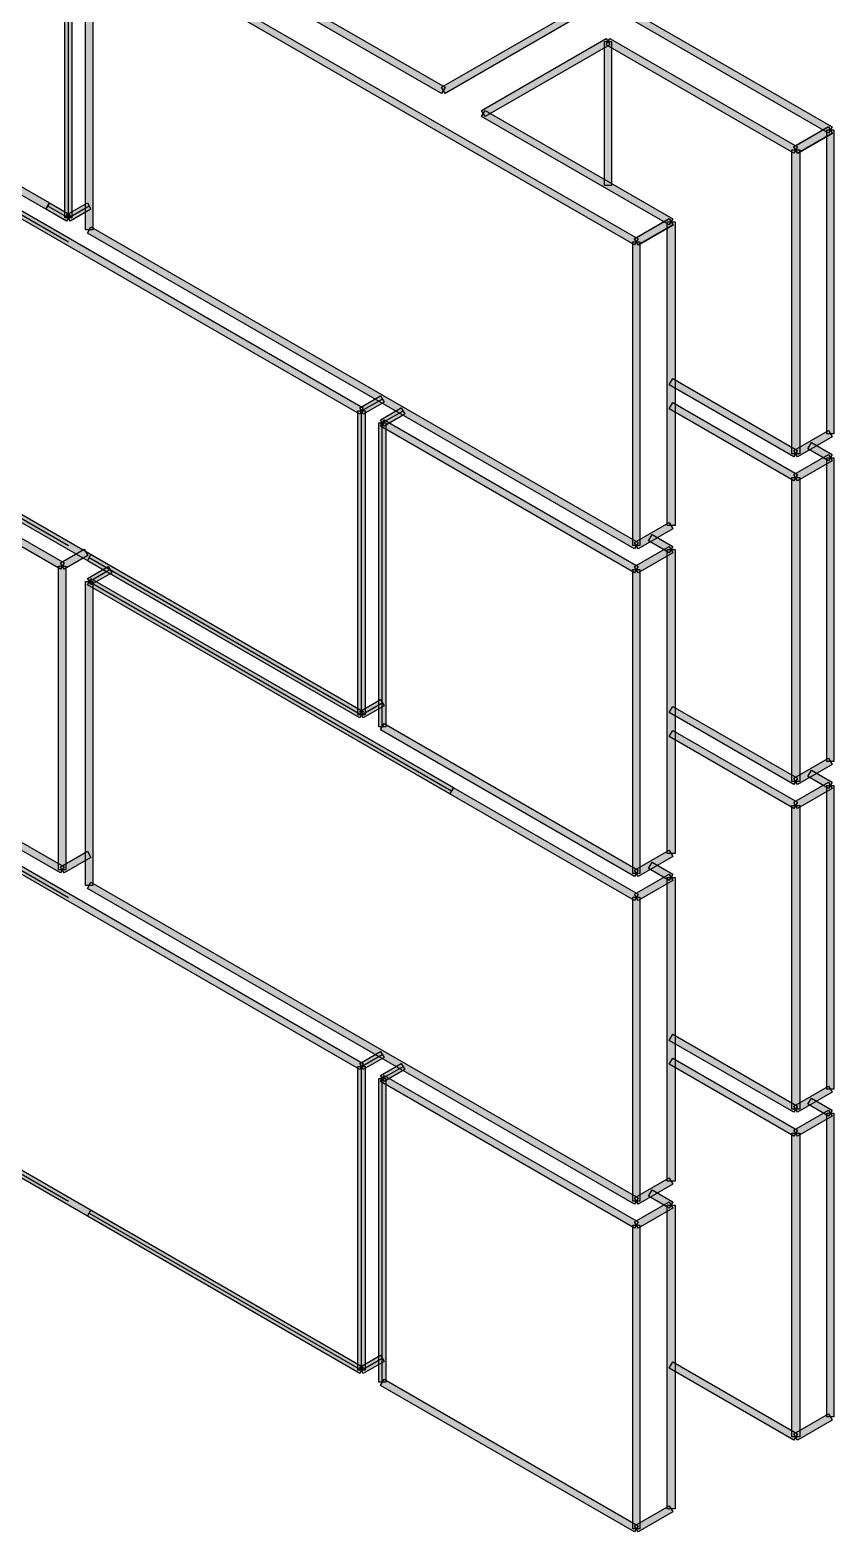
# Model space of a CAD drawing. Extents: x 0 to 119, y 0 to 84.
# Drawn here: x 49.458 to 51.468, y 39.318 to 43.075 of the extents above; entities that cross this region are included whole.
import ezdxf

# ---------------------------------------------------------------- set-up
doc = ezdxf.new("R2010")
doc.units = 0
doc.header["$MEASUREMENT"] = 0
doc.layers.add('10', color=252, linetype='CONTINUOUS')

msp = doc.modelspace()

# ---------------------------------------------------------------- linework, layer by layer
at = {"layer": '10', "color": 252, "linetype": 'Continuous'}
for p, q in [((49.554101, 42.605264), (49.554101, 43.365264)), ((48.91883, 42.912038), (49.554101, 42.545264)), ((49.50214, 42.635264), (49.554101, 42.605264)), ((49.554101, 42.605264), (49.606063, 42.635264)), ((48.91883, 42.152039), (49.554101, 41.785264)), ((50.286983, 42.122134), (50.338944, 42.152134)), ((50.286983, 41.362134), (50.286983, 42.122134)), ((50.338944, 42.092134), (50.390906, 42.122134)), ((50.338944, 41.332134), (50.338944, 42.092134)), ((49.606063, 41.755264), (50.286983, 41.362134)), ((49.606063, 41.695264), (49.658025, 41.725264)), ((49.606063, 41.695264), (50.512149, 41.172134)), ((50.286983, 41.362134), (50.338944, 41.392134)), ((48.91883, 41.272038), (49.554101, 40.905264)), ((48.91883, 40.512039), (49.554101, 40.145264)), ((50.286983, 40.482134), (50.338944, 40.512134)), ((50.286983, 39.722134), (50.286983, 40.482134)), ((50.338944, 40.452134), (50.390906, 40.482134)), ((50.338944, 39.692134), (50.338944, 40.452134)), ((49.606063, 40.115264), (50.286983, 39.722134)), ((50.286983, 39.722134), (50.338944, 39.752134))]:
    msp.add_line(p, q, dxfattribs=at)
for points in [[(50.086537, 43.607469), (50.095537, 43.623058), (51.463691, 42.833154), (51.454691, 42.817565), (50.086537, 43.607469)], [(48.198602, 43.377469), (48.207602, 43.393058), (49.50664, 42.643058), (49.49764, 42.627469), (48.198602, 43.377469)], [(49.563101, 42.605264), (49.545101, 42.605264), (49.545101, 43.365264), (49.563101, 43.365264), (49.563101, 42.605264)], [(49.597063, 43.335264), (49.615063, 43.335264), (49.615063, 42.575264), (49.597063, 42.575264), (49.597063, 43.335264)], [(50.978716, 42.553154), (50.969716, 42.537565), (49.601563, 43.327469), (49.610563, 43.343058), (50.978716, 42.553154)], [(50.49587, 42.931925), (50.48687, 42.916337), (49.774768, 43.327469), (49.783768, 43.343058), (50.49587, 42.931925)], [(50.798639, 43.111925), (50.807639, 43.096337), (50.49587, 42.916337), (50.48687, 42.931925), (50.798639, 43.111925)], [(50.898639, 43.05419), (50.907639, 43.038602), (50.59587, 42.858602), (50.58687, 42.87419), (50.898639, 43.05419)], [(50.894139, 43.046396), (50.912139, 43.046396), (50.912139, 42.686396), (50.894139, 42.686396), (50.894139, 43.046396)], [(51.377088, 42.783154), (51.368088, 42.767565), (50.898639, 43.038602), (50.907639, 43.05419), (51.377088, 42.783154)], [(50.291483, 42.129928), (50.282483, 42.11434), (48.91433, 42.904244), (48.92333, 42.919832), (50.291483, 42.129928)], [(50.58687, 42.858602), (50.59587, 42.87419), (51.065319, 42.603154), (51.056319, 42.587565), (50.58687, 42.858602)], [(51.377588, 42.766699), (51.367588, 42.78402), (51.454191, 42.83402), (51.464191, 42.816699), (51.377588, 42.766699)], [(51.377088, 42.767565), (51.368088, 42.783154), (51.454691, 42.833154), (51.463691, 42.817565), (51.377088, 42.767565)], [(51.450191, 42.82536), (51.468191, 42.82536), (51.468191, 42.06536), (51.450191, 42.06536), (51.450191, 42.82536)], [(51.362588, 42.77536), (51.382588, 42.77536), (51.382588, 42.01536), (51.362588, 42.01536), (51.362588, 42.77536)], [(49.558601, 42.613058), (49.549601, 42.597469), (49.49764, 42.627469), (49.50664, 42.643058), (49.558601, 42.613058)], [(49.601563, 42.643058), (49.610563, 42.627469), (49.558601, 42.597469), (49.549601, 42.613058), (49.601563, 42.643058)], [(49.601563, 42.567469), (49.610563, 42.583058), (50.978716, 41.793154), (50.969716, 41.777565), (49.601563, 42.567469)], [(50.979216, 42.536699), (50.969216, 42.55402), (51.055819, 42.60402), (51.065819, 42.586699), (50.979216, 42.536699)], [(50.978716, 42.537565), (50.969716, 42.553154), (51.056319, 42.603154), (51.065319, 42.587565), (50.978716, 42.537565)], [(51.050819, 42.59536), (51.070819, 42.59536), (51.070819, 41.83536), (51.050819, 41.83536), (51.050819, 42.59536)], [(50.983216, 41.78536), (50.965216, 41.78536), (50.965216, 42.54536), (50.983216, 42.54536), (50.983216, 41.78536)], [(49.543191, 41.741955), (49.534191, 41.726366), (48.200039, 42.49664), (48.209039, 42.512229), (49.543191, 41.741955)], [(51.056319, 42.187565), (51.065319, 42.203154), (51.377088, 42.023154), (51.368088, 42.007565), (51.056319, 42.187565)], [(50.291483, 41.369928), (50.282483, 41.35434), (48.91433, 42.144245), (48.92333, 42.159834), (50.291483, 41.369928)], [(50.291483, 42.11434), (50.282483, 42.129928), (50.334444, 42.159928), (50.343444, 42.14434), (50.291483, 42.11434)], [(50.343444, 42.08434), (50.334444, 42.099928), (50.386406, 42.129928), (50.395406, 42.11434), (50.343444, 42.08434)], [(51.377088, 41.963154), (51.368088, 41.947565), (51.056319, 42.127565), (51.065319, 42.143154), (51.377088, 41.963154)], [(50.277983, 42.122134), (50.295983, 42.122134), (50.295983, 41.362134), (50.277983, 41.362134), (50.277983, 42.122134)], [(50.277983, 42.122134), (50.295983, 42.122134), (50.295983, 41.362134), (50.277983, 41.362134), (50.277983, 42.122134)], [(50.329944, 42.092134), (50.347944, 42.092134), (50.347944, 41.332134), (50.329944, 41.332134), (50.329944, 42.092134)], [(50.329944, 42.092134), (50.347944, 42.092134), (50.347944, 41.332134), (50.329944, 41.332134), (50.329944, 42.092134)], [(50.978716, 41.733154), (50.969716, 41.717565), (50.334444, 42.08434), (50.343444, 42.099928), (50.978716, 41.733154)], [(51.454691, 42.073154), (51.463691, 42.057565), (51.377088, 42.007565), (51.368088, 42.023154), (51.454691, 42.073154)], [(51.454691, 42.073154), (51.463691, 42.057565), (51.377088, 42.007565), (51.368088, 42.023154), (51.454691, 42.073154)], [(51.377088, 41.947565), (51.368088, 41.963154), (51.454691, 42.013154), (51.463691, 41.997565), (51.377088, 41.947565)], [(51.402729, 42.027565), (51.411729, 42.043154), (51.463691, 42.013154), (51.454691, 41.997565), (51.402729, 42.027565)], [(51.450191, 42.00536), (51.468191, 42.00536), (51.468191, 41.24536), (51.450191, 41.24536), (51.450191, 42.00536)], [(51.362588, 41.95536), (51.382588, 41.95536), (51.382588, 41.19536), (51.362588, 41.19536), (51.362588, 41.95536)], [(51.056319, 41.843154), (51.065319, 41.827565), (50.978716, 41.777565), (50.969716, 41.793154), (51.056319, 41.843154)], [(51.056319, 41.843154), (51.065319, 41.827565), (50.978716, 41.777565), (50.969716, 41.793154), (51.056319, 41.843154)], [(51.004357, 41.797565), (51.013357, 41.813154), (51.065319, 41.783154), (51.056319, 41.767565), (51.004357, 41.797565)], [(48.198602, 41.73664), (48.207602, 41.752229), (49.543191, 40.981955), (49.534191, 40.966366), (48.198602, 41.73664)], [(49.543191, 41.726366), (49.534191, 41.741955), (49.593724, 41.776326), (49.602724, 41.760737), (49.543191, 41.726366)], [(49.543191, 41.726366), (49.534191, 41.741955), (49.593724, 41.776326), (49.602724, 41.760737), (49.543191, 41.726366)], [(50.291483, 41.369928), (50.282483, 41.35434), (49.601563, 41.747469), (49.610563, 41.763058), (50.291483, 41.369928)], [(50.291483, 41.369928), (50.282483, 41.35434), (49.601563, 41.747469), (49.610563, 41.763058), (50.291483, 41.369928)], [(50.978716, 41.717565), (50.969716, 41.733154), (51.056319, 41.783154), (51.065319, 41.767565), (50.978716, 41.717565)], [(51.050819, 41.77536), (51.070819, 41.77536), (51.070819, 41.01536), (51.050819, 41.01536), (51.050819, 41.77536)], [(49.547691, 40.97416), (49.529691, 40.97416), (49.529691, 41.73416), (49.547691, 41.73416), (49.547691, 40.97416)], [(49.547691, 40.97416), (49.529691, 40.97416), (49.529691, 41.73416), (49.547691, 41.73416), (49.547691, 40.97416)], [(49.610563, 41.687469), (49.601563, 41.703058), (49.653525, 41.733058), (49.662525, 41.717469), (49.610563, 41.687469)], [(50.983216, 40.96536), (50.965216, 40.96536), (50.965216, 41.72536), (50.983216, 41.72536), (50.983216, 40.96536)], [(50.983216, 40.96536), (50.965216, 40.96536), (50.965216, 41.72536), (50.983216, 41.72536), (50.983216, 40.96536)], [(49.615063, 40.935264), (49.597063, 40.935264), (49.597063, 41.695264), (49.615063, 41.695264), (49.615063, 40.935264)], [(49.597063, 41.695264), (49.615063, 41.695264), (49.615063, 40.935264), (49.597063, 40.935264), (49.597063, 41.695264)], [(49.597063, 41.695264), (49.615063, 41.695264), (49.615063, 40.935264), (49.597063, 40.935264), (49.597063, 41.695264)], [(50.978716, 40.913154), (50.969716, 40.897565), (49.601563, 41.687469), (49.610563, 41.703058), (50.978716, 40.913154)], [(50.516649, 41.179928), (50.507649, 41.16434), (49.601563, 41.687469), (49.610563, 41.703058), (50.516649, 41.179928)], [(50.516649, 41.179928), (50.507649, 41.16434), (49.601563, 41.687469), (49.610563, 41.703058), (50.516649, 41.179928)], [(50.291483, 41.35434), (50.282483, 41.369928), (50.334444, 41.399928), (50.343444, 41.38434), (50.291483, 41.35434)], [(51.056319, 41.367565), (51.065319, 41.383154), (51.377088, 41.203154), (51.368088, 41.187565), (51.056319, 41.367565)], [(50.334444, 41.32434), (50.343444, 41.339928), (50.978716, 40.973154), (50.969716, 40.957565), (50.334444, 41.32434)], [(51.377088, 41.143154), (51.368088, 41.127565), (51.056319, 41.307565), (51.065319, 41.323154), (51.377088, 41.143154)], [(50.291483, 40.489928), (50.282483, 40.47434), (48.91433, 41.264244), (48.92333, 41.279832), (50.291483, 40.489928)], [(51.454691, 41.253154), (51.463691, 41.237565), (51.377088, 41.187565), (51.368088, 41.203154), (51.454691, 41.253154)], [(51.454691, 41.253154), (51.463691, 41.237565), (51.377088, 41.187565), (51.368088, 41.203154), (51.454691, 41.253154)], [(51.402729, 41.207565), (51.411729, 41.223154), (51.463691, 41.193154), (51.454691, 41.177565), (51.402729, 41.207565)], [(51.377088, 41.127565), (51.368088, 41.143154), (51.454691, 41.193154), (51.463691, 41.177565), (51.377088, 41.127565)], [(51.377088, 41.127565), (51.368088, 41.143154), (51.454691, 41.193154), (51.463691, 41.177565), (51.377088, 41.127565)], [(51.450191, 41.18536), (51.468191, 41.18536), (51.468191, 40.42536), (51.450191, 40.42536), (51.450191, 41.18536)], [(51.450191, 41.18536), (51.468191, 41.18536), (51.468191, 40.42536), (51.450191, 40.42536), (51.450191, 41.18536)], [(51.362588, 41.13536), (51.382588, 41.13536), (51.382588, 40.37536), (51.362588, 40.37536), (51.362588, 41.13536)], [(51.362588, 41.13536), (51.382588, 41.13536), (51.382588, 40.37536), (51.362588, 40.37536), (51.362588, 41.13536)], [(49.601643, 41.020898), (49.610643, 41.00531), (49.543191, 40.966366), (49.534191, 40.981955), (49.601643, 41.020898)], [(49.601643, 41.020898), (49.610643, 41.00531), (49.543191, 40.966366), (49.534191, 40.981955), (49.601643, 41.020898)], [(51.056319, 41.023154), (51.065319, 41.007565), (50.978716, 40.957565), (50.969716, 40.973154), (51.056319, 41.023154)], [(50.978716, 40.897565), (50.969716, 40.913154), (51.056319, 40.963154), (51.065319, 40.947565), (50.978716, 40.897565)], [(50.978716, 40.897565), (50.969716, 40.913154), (51.056319, 40.963154), (51.065319, 40.947565), (50.978716, 40.897565)], [(51.004357, 40.977565), (51.013357, 40.993154), (51.065319, 40.963154), (51.056319, 40.947565), (51.004357, 40.977565)], [(49.601563, 40.927469), (49.610563, 40.943058), (50.978716, 40.153154), (50.969716, 40.137565), (49.601563, 40.927469)], [(51.050819, 40.95536), (51.070819, 40.95536), (51.070819, 40.19536), (51.050819, 40.19536), (51.050819, 40.95536)], [(51.050819, 40.95536), (51.070819, 40.95536), (51.070819, 40.19536), (51.050819, 40.19536), (51.050819, 40.95536)], [(50.983216, 40.14536), (50.965216, 40.14536), (50.965216, 40.90536), (50.983216, 40.90536), (50.983216, 40.14536)], [(50.983216, 40.14536), (50.965216, 40.14536), (50.965216, 40.90536), (50.983216, 40.90536), (50.983216, 40.14536)], [(51.056319, 40.547565), (51.065319, 40.563154), (51.377088, 40.383154), (51.368088, 40.367565), (51.056319, 40.547565)], [(51.056319, 40.547565), (51.065319, 40.563154), (51.377088, 40.383154), (51.368088, 40.367565), (51.056319, 40.547565)], [(50.291483, 39.729928), (50.282483, 39.71434), (48.91433, 40.504245), (48.92333, 40.519834), (50.291483, 39.729928)], [(50.291483, 40.47434), (50.282483, 40.489928), (50.334444, 40.519928), (50.343444, 40.50434), (50.291483, 40.47434)], [(50.277983, 40.482134), (50.295983, 40.482134), (50.295983, 39.722134), (50.277983, 39.722134), (50.277983, 40.482134)], [(50.277983, 40.482134), (50.295983, 40.482134), (50.295983, 39.722134), (50.277983, 39.722134), (50.277983, 40.482134)], [(50.343444, 40.44434), (50.334444, 40.459928), (50.386406, 40.489928), (50.395406, 40.47434), (50.343444, 40.44434)], [(51.377088, 40.323154), (51.368088, 40.307565), (51.056319, 40.487565), (51.065319, 40.503154), (51.377088, 40.323154)], [(50.329944, 40.452134), (50.347944, 40.452134), (50.347944, 39.692134), (50.329944, 39.692134), (50.329944, 40.452134)], [(50.329944, 40.452134), (50.347944, 40.452134), (50.347944, 39.692134), (50.329944, 39.692134), (50.329944, 40.452134)], [(50.978716, 40.093154), (50.969716, 40.077565), (50.334444, 40.44434), (50.343444, 40.459928), (50.978716, 40.093154)], [(51.454691, 40.433154), (51.463691, 40.417565), (51.377088, 40.367565), (51.368088, 40.383154), (51.454691, 40.433154)], [(51.454691, 40.433154), (51.463691, 40.417565), (51.377088, 40.367565), (51.368088, 40.383154), (51.454691, 40.433154)], [(51.454691, 40.433154), (51.463691, 40.417565), (51.377088, 40.367565), (51.368088, 40.383154), (51.454691, 40.433154)], [(51.402729, 40.387565), (51.411729, 40.403154), (51.463691, 40.373154), (51.454691, 40.357565), (51.402729, 40.387565)], [(51.377088, 40.307565), (51.368088, 40.323154), (51.454691, 40.373154), (51.463691, 40.357565), (51.377088, 40.307565)], [(51.450191, 40.36536), (51.468191, 40.36536), (51.468191, 39.60536), (51.450191, 39.60536), (51.450191, 40.36536)], [(51.362588, 40.31536), (51.382588, 40.31536), (51.382588, 39.55536), (51.362588, 39.55536), (51.362588, 40.31536)], [(51.056319, 40.203154), (51.065319, 40.187565), (50.978716, 40.137565), (50.969716, 40.153154), (51.056319, 40.203154)], [(51.056319, 40.203154), (51.065319, 40.187565), (50.978716, 40.137565), (50.969716, 40.153154), (51.056319, 40.203154)], [(51.004357, 40.157565), (51.013357, 40.173154), (51.065319, 40.143154), (51.056319, 40.127565), (51.004357, 40.157565)], [(50.978716, 40.077565), (50.969716, 40.093154), (51.056319, 40.143154), (51.065319, 40.127565), (50.978716, 40.077565)], [(51.050819, 40.13536), (51.070819, 40.13536), (51.070819, 39.37536), (51.050819, 39.37536), (51.050819, 40.13536)], [(50.291483, 39.729928), (50.282483, 39.71434), (49.601563, 40.107469), (49.610563, 40.123058), (50.291483, 39.729928)], [(50.291483, 39.729928), (50.282483, 39.71434), (49.601563, 40.107469), (49.610563, 40.123058), (50.291483, 39.729928)], [(50.983216, 39.32536), (50.965216, 39.32536), (50.965216, 40.08536), (50.983216, 40.08536), (50.983216, 39.32536)], [(50.983216, 39.32536), (50.965216, 39.32536), (50.965216, 40.08536), (50.983216, 40.08536), (50.983216, 39.32536)], [(50.291483, 39.71434), (50.282483, 39.729928), (50.334444, 39.759928), (50.343444, 39.74434), (50.291483, 39.71434)], [(51.056319, 39.727565), (51.065319, 39.743154), (51.377088, 39.563154), (51.368088, 39.547565), (51.056319, 39.727565)], [(50.334444, 39.68434), (50.343444, 39.699928), (50.978716, 39.333154), (50.969716, 39.317565), (50.334444, 39.68434)], [(51.454691, 39.613154), (51.463691, 39.597565), (51.377088, 39.547565), (51.368088, 39.563154), (51.454691, 39.613154)], [(51.454691, 39.613154), (51.463691, 39.597565), (51.377088, 39.547565), (51.368088, 39.563154), (51.454691, 39.613154)], [(51.056319, 39.383154), (51.065319, 39.367565), (50.978716, 39.317565), (50.969716, 39.333154), (51.056319, 39.383154)]]:
    msp.add_lwpolyline(points, dxfattribs=at)
for points in [[(50.086537, 43.607469), (50.095537, 43.623058), (51.463691, 42.833154)], [(50.086537, 43.607469), (51.463691, 42.833154), (51.454691, 42.817565)], [(50.086537, 43.607469), (51.454691, 42.817565), (50.086537, 43.607469)], [(48.198602, 43.377469), (48.207602, 43.393058), (49.50664, 42.643058)], [(48.198602, 43.377469), (49.50664, 42.643058), (49.49764, 42.627469)], [(48.198602, 43.377469), (49.49764, 42.627469), (48.198602, 43.377469)], [(49.563101, 42.605264), (49.545101, 42.605264), (49.545101, 43.365264)], [(49.563101, 42.605264), (49.545101, 43.365264), (49.563101, 43.365264)], [(49.563101, 42.605264), (49.563101, 43.365264), (49.563101, 42.605264)], [(49.597063, 43.335264), (49.615063, 43.335264), (49.615063, 42.575264)], [(49.597063, 43.335264), (49.615063, 42.575264), (49.597063, 42.575264)], [(49.597063, 43.335264), (49.597063, 42.575264), (49.597063, 43.335264)], [(50.978716, 42.553154), (49.601563, 43.327469), (49.610563, 43.343058)], [(50.978716, 42.553154), (50.969716, 42.537565), (49.601563, 43.327469)], [(50.978716, 42.553154), (49.610563, 43.343058), (50.978716, 42.553154)], [(50.49587, 42.931925), (49.774768, 43.327469), (49.783768, 43.343058)], [(50.49587, 42.931925), (50.48687, 42.916337), (49.774768, 43.327469)], [(50.49587, 42.931925), (49.783768, 43.343058), (50.49587, 42.931925)], [(50.798639, 43.111925), (50.49587, 42.916337), (50.48687, 42.931925)], [(50.798639, 43.111925), (50.48687, 42.931925), (50.798639, 43.111925)], [(50.798639, 43.111925), (50.807639, 43.096337), (50.49587, 42.916337)], [(50.898639, 43.05419), (50.59587, 42.858602), (50.58687, 42.87419)], [(50.898639, 43.05419), (50.58687, 42.87419), (50.898639, 43.05419)], [(50.898639, 43.05419), (50.907639, 43.038602), (50.59587, 42.858602)], [(50.894139, 43.046396), (50.912139, 43.046396), (50.912139, 42.686396)], [(50.894139, 43.046396), (50.912139, 42.686396), (50.894139, 42.686396)], [(50.894139, 43.046396), (50.894139, 42.686396), (50.894139, 43.046396)], [(51.377088, 42.783154), (50.898639, 43.038602), (50.907639, 43.05419)], [(51.377088, 42.783154), (51.368088, 42.767565), (50.898639, 43.038602)], [(51.377088, 42.783154), (50.907639, 43.05419), (51.377088, 42.783154)], [(50.291483, 42.129928), (48.91433, 42.904244), (48.92333, 42.919832)], [(50.291483, 42.129928), (48.92333, 42.919832), (50.291483, 42.129928)], [(50.291483, 42.129928), (50.282483, 42.11434), (48.91433, 42.904244)], [(50.58687, 42.858602), (50.59587, 42.87419), (51.065319, 42.603154)], [(50.58687, 42.858602), (51.065319, 42.603154), (51.056319, 42.587565)], [(50.58687, 42.858602), (51.056319, 42.587565), (50.58687, 42.858602)], [(51.377588, 42.766699), (51.367588, 42.78402), (51.454191, 42.83402)], [(51.377088, 42.767565), (51.368088, 42.783154), (51.454691, 42.833154)], [(51.377088, 42.767565), (51.454691, 42.833154), (51.463691, 42.817565)], [(51.377088, 42.767565), (51.463691, 42.817565), (51.377088, 42.767565)], [(51.377588, 42.766699), (51.454191, 42.83402), (51.464191, 42.816699)], [(51.377588, 42.766699), (51.464191, 42.816699), (51.377588, 42.766699)], [(51.450191, 42.82536), (51.468191, 42.82536), (51.468191, 42.06536)], [(51.450191, 42.82536), (51.468191, 42.06536), (51.450191, 42.06536)], [(51.450191, 42.82536), (51.450191, 42.06536), (51.450191, 42.82536)], [(51.362588, 42.77536), (51.382588, 42.77536), (51.382588, 42.01536)], [(51.362588, 42.77536), (51.382588, 42.01536), (51.362588, 42.01536)], [(51.362588, 42.77536), (51.362588, 42.01536), (51.362588, 42.77536)], [(49.558601, 42.613058), (49.49764, 42.627469), (49.50664, 42.643058)], [(49.558601, 42.613058), (49.549601, 42.597469), (49.49764, 42.627469)], [(49.558601, 42.613058), (49.50664, 42.643058), (49.558601, 42.613058)], [(49.601563, 42.643058), (49.558601, 42.597469), (49.549601, 42.613058)], [(49.601563, 42.643058), (49.549601, 42.613058), (49.601563, 42.643058)], [(49.601563, 42.643058), (49.610563, 42.627469), (49.558601, 42.597469)], [(49.601563, 42.567469), (49.610563, 42.583058), (50.978716, 41.793154)], [(50.979216, 42.536699), (50.969216, 42.55402), (51.055819, 42.60402)], [(50.978716, 42.537565), (50.969716, 42.553154), (51.056319, 42.603154)], [(50.978716, 42.537565), (51.056319, 42.603154), (51.065319, 42.587565)], [(50.978716, 42.537565), (51.065319, 42.587565), (50.978716, 42.537565)], [(50.979216, 42.536699), (51.055819, 42.60402), (51.065819, 42.586699)], [(50.979216, 42.536699), (51.065819, 42.586699), (50.979216, 42.536699)], [(51.050819, 42.59536), (51.070819, 42.59536), (51.070819, 41.83536)], [(51.050819, 42.59536), (51.070819, 41.83536), (51.050819, 41.83536)], [(51.050819, 42.59536), (51.050819, 41.83536), (51.050819, 42.59536)], [(49.601563, 42.567469), (50.978716, 41.793154), (50.969716, 41.777565)], [(49.601563, 42.567469), (50.969716, 41.777565), (49.601563, 42.567469)], [(50.983216, 41.78536), (50.965216, 41.78536), (50.965216, 42.54536)], [(50.983216, 41.78536), (50.965216, 42.54536), (50.983216, 42.54536)], [(50.983216, 41.78536), (50.983216, 42.54536), (50.983216, 41.78536)], [(49.543191, 41.741955), (48.200039, 42.49664), (48.209039, 42.512229)], [(49.543191, 41.741955), (48.209039, 42.512229), (49.543191, 41.741955)], [(49.543191, 41.741955), (49.534191, 41.726366), (48.200039, 42.49664)], [(51.056319, 42.187565), (51.065319, 42.203154), (51.377088, 42.023154)], [(51.056319, 42.187565), (51.377088, 42.023154), (51.368088, 42.007565)], [(51.056319, 42.187565), (51.368088, 42.007565), (51.056319, 42.187565)], [(50.291483, 41.369928), (48.91433, 42.144245), (48.92333, 42.159834)], [(50.291483, 41.369928), (50.282483, 41.35434), (48.91433, 42.144245)], [(50.291483, 41.369928), (48.92333, 42.159834), (50.291483, 41.369928)], [(50.291483, 42.11434), (50.282483, 42.129928), (50.334444, 42.159928)], [(50.291483, 42.11434), (50.334444, 42.159928), (50.343444, 42.14434)], [(50.291483, 42.11434), (50.343444, 42.14434), (50.291483, 42.11434)], [(50.343444, 42.08434), (50.334444, 42.099928), (50.386406, 42.129928)], [(50.343444, 42.08434), (50.386406, 42.129928), (50.395406, 42.11434)], [(51.377088, 41.963154), (51.056319, 42.127565), (51.065319, 42.143154)], [(51.377088, 41.963154), (51.368088, 41.947565), (51.056319, 42.127565)], [(51.377088, 41.963154), (51.065319, 42.143154), (51.377088, 41.963154)], [(50.277983, 42.122134), (50.295983, 42.122134), (50.295983, 41.362134)], [(50.277983, 42.122134), (50.295983, 41.362134), (50.277983, 41.362134)], [(50.277983, 42.122134), (50.277983, 41.362134), (50.277983, 42.122134)], [(50.277983, 42.122134), (50.295983, 42.122134), (50.295983, 41.362134)], [(50.277983, 42.122134), (50.295983, 41.362134), (50.277983, 41.362134)], [(50.277983, 42.122134), (50.277983, 41.362134), (50.277983, 42.122134)], [(50.329944, 42.092134), (50.347944, 42.092134), (50.347944, 41.332134)], [(50.329944, 42.092134), (50.347944, 41.332134), (50.329944, 41.332134)], [(50.329944, 42.092134), (50.329944, 41.332134), (50.329944, 42.092134)], [(50.329944, 42.092134), (50.347944, 42.092134), (50.347944, 41.332134)], [(50.329944, 42.092134), (50.347944, 41.332134), (50.329944, 41.332134)], [(50.329944, 42.092134), (50.329944, 41.332134), (50.329944, 42.092134)], [(50.978716, 41.733154), (50.334444, 42.08434), (50.343444, 42.099928)], [(50.343444, 42.08434), (50.395406, 42.11434), (50.343444, 42.08434)], [(50.978716, 41.733154), (50.343444, 42.099928), (50.978716, 41.733154)], [(50.978716, 41.733154), (50.969716, 41.717565), (50.334444, 42.08434)], [(51.454691, 42.073154), (51.377088, 42.007565), (51.368088, 42.023154)], [(51.454691, 42.073154), (51.368088, 42.023154), (51.454691, 42.073154)], [(51.454691, 42.073154), (51.377088, 42.007565), (51.368088, 42.023154)], [(51.454691, 42.073154), (51.368088, 42.023154), (51.454691, 42.073154)], [(51.454691, 42.073154), (51.463691, 42.057565), (51.377088, 42.007565)], [(51.454691, 42.073154), (51.463691, 42.057565), (51.377088, 42.007565)], [(51.377088, 41.947565), (51.368088, 41.963154), (51.454691, 42.013154)], [(51.377088, 41.947565), (51.454691, 42.013154), (51.463691, 41.997565)], [(51.402729, 42.027565), (51.411729, 42.043154), (51.463691, 42.013154)], [(51.402729, 42.027565), (51.463691, 42.013154), (51.454691, 41.997565)], [(51.402729, 42.027565), (51.454691, 41.997565), (51.402729, 42.027565)], [(51.377088, 41.947565), (51.463691, 41.997565), (51.377088, 41.947565)], [(51.450191, 42.00536), (51.468191, 42.00536), (51.468191, 41.24536)], [(51.450191, 42.00536), (51.468191, 41.24536), (51.450191, 41.24536)], [(51.450191, 42.00536), (51.450191, 41.24536), (51.450191, 42.00536)], [(51.362588, 41.95536), (51.382588, 41.95536), (51.382588, 41.19536)], [(51.362588, 41.95536), (51.382588, 41.19536), (51.362588, 41.19536)], [(51.362588, 41.95536), (51.362588, 41.19536), (51.362588, 41.95536)], [(51.056319, 41.843154), (50.978716, 41.777565), (50.969716, 41.793154)], [(51.056319, 41.843154), (50.969716, 41.793154), (51.056319, 41.843154)], [(51.056319, 41.843154), (50.978716, 41.777565), (50.969716, 41.793154)], [(51.056319, 41.843154), (50.969716, 41.793154), (51.056319, 41.843154)], [(51.056319, 41.843154), (51.065319, 41.827565), (50.978716, 41.777565)], [(51.056319, 41.843154), (51.065319, 41.827565), (50.978716, 41.777565)], [(51.004357, 41.797565), (51.013357, 41.813154), (51.065319, 41.783154)], [(51.004357, 41.797565), (51.065319, 41.783154), (51.056319, 41.767565)], [(51.004357, 41.797565), (51.056319, 41.767565), (51.004357, 41.797565)], [(48.198602, 41.73664), (48.207602, 41.752229), (49.543191, 40.981955)], [(49.543191, 41.726366), (49.534191, 41.741955), (49.593724, 41.776326)], [(49.543191, 41.726366), (49.534191, 41.741955), (49.593724, 41.776326)], [(49.543191, 41.726366), (49.593724, 41.776326), (49.602724, 41.760737)], [(49.543191, 41.726366), (49.593724, 41.776326), (49.602724, 41.760737)], [(49.543191, 41.726366), (49.602724, 41.760737), (49.543191, 41.726366)], [(49.543191, 41.726366), (49.602724, 41.760737), (49.543191, 41.726366)], [(50.291483, 41.369928), (49.601563, 41.747469), (49.610563, 41.763058)], [(50.291483, 41.369928), (49.601563, 41.747469), (49.610563, 41.763058)], [(50.291483, 41.369928), (49.610563, 41.763058), (50.291483, 41.369928)], [(50.291483, 41.369928), (49.610563, 41.763058), (50.291483, 41.369928)], [(50.978716, 41.717565), (50.969716, 41.733154), (51.056319, 41.783154)], [(50.978716, 41.717565), (51.056319, 41.783154), (51.065319, 41.767565)], [(50.978716, 41.717565), (51.065319, 41.767565), (50.978716, 41.717565)], [(51.050819, 41.77536), (51.070819, 41.77536), (51.070819, 41.01536)], [(51.050819, 41.77536), (51.070819, 41.01536), (51.050819, 41.01536)], [(51.050819, 41.77536), (51.050819, 41.01536), (51.050819, 41.77536)], [(48.198602, 41.73664), (49.543191, 40.981955), (49.534191, 40.966366)], [(48.198602, 41.73664), (49.534191, 40.966366), (48.198602, 41.73664)], [(49.547691, 40.97416), (49.529691, 40.97416), (49.529691, 41.73416)], [(49.547691, 40.97416), (49.529691, 41.73416), (49.547691, 41.73416)], [(49.547691, 40.97416), (49.529691, 40.97416), (49.529691, 41.73416)], [(49.547691, 40.97416), (49.529691, 41.73416), (49.547691, 41.73416)], [(49.547691, 40.97416), (49.547691, 41.73416), (49.547691, 40.97416)], [(49.547691, 40.97416), (49.547691, 41.73416), (49.547691, 40.97416)], [(50.291483, 41.369928), (50.282483, 41.35434), (49.601563, 41.747469)], [(50.291483, 41.369928), (50.282483, 41.35434), (49.601563, 41.747469)], [(49.610563, 41.687469), (49.601563, 41.703058), (49.653525, 41.733058)], [(49.610563, 41.687469), (49.653525, 41.733058), (49.662525, 41.717469)], [(49.610563, 41.687469), (49.662525, 41.717469), (49.610563, 41.687469)], [(50.983216, 40.96536), (50.965216, 40.96536), (50.965216, 41.72536)], [(50.983216, 40.96536), (50.965216, 41.72536), (50.983216, 41.72536)], [(50.983216, 40.96536), (50.965216, 40.96536), (50.965216, 41.72536)], [(50.983216, 40.96536), (50.965216, 41.72536), (50.983216, 41.72536)], [(50.983216, 40.96536), (50.983216, 41.72536), (50.983216, 40.96536)], [(50.983216, 40.96536), (50.983216, 41.72536), (50.983216, 40.96536)], [(49.615063, 40.935264), (49.597063, 40.935264), (49.597063, 41.695264)], [(49.615063, 40.935264), (49.597063, 41.695264), (49.615063, 41.695264)], [(49.597063, 41.695264), (49.615063, 41.695264), (49.615063, 40.935264)], [(49.597063, 41.695264), (49.615063, 40.935264), (49.597063, 40.935264)], [(49.597063, 41.695264), (49.597063, 40.935264), (49.597063, 41.695264)], [(49.597063, 41.695264), (49.615063, 41.695264), (49.615063, 40.935264)], [(49.597063, 41.695264), (49.615063, 40.935264), (49.597063, 40.935264)], [(49.597063, 41.695264), (49.597063, 40.935264), (49.597063, 41.695264)], [(50.978716, 40.913154), (49.601563, 41.687469), (49.610563, 41.703058)], [(50.516649, 41.179928), (49.601563, 41.687469), (49.610563, 41.703058)], [(50.516649, 41.179928), (49.601563, 41.687469), (49.610563, 41.703058)], [(50.978716, 40.913154), (50.969716, 40.897565), (49.601563, 41.687469)], [(50.516649, 41.179928), (50.507649, 41.16434), (49.601563, 41.687469)], [(50.516649, 41.179928), (50.507649, 41.16434), (49.601563, 41.687469)], [(50.978716, 40.913154), (49.610563, 41.703058), (50.978716, 40.913154)], [(50.516649, 41.179928), (49.610563, 41.703058), (50.516649, 41.179928)], [(50.516649, 41.179928), (49.610563, 41.703058), (50.516649, 41.179928)], [(49.615063, 40.935264), (49.615063, 41.695264), (49.615063, 40.935264)], [(50.291483, 41.35434), (50.282483, 41.369928), (50.334444, 41.399928)], [(50.291483, 41.35434), (50.334444, 41.399928), (50.343444, 41.38434)], [(50.291483, 41.35434), (50.343444, 41.38434), (50.291483, 41.35434)], [(51.056319, 41.367565), (51.065319, 41.383154), (51.377088, 41.203154)], [(50.334444, 41.32434), (50.343444, 41.339928), (50.978716, 40.973154)], [(51.056319, 41.367565), (51.377088, 41.203154), (51.368088, 41.187565)], [(51.056319, 41.367565), (51.368088, 41.187565), (51.056319, 41.367565)], [(50.334444, 41.32434), (50.978716, 40.973154), (50.969716, 40.957565)], [(50.334444, 41.32434), (50.969716, 40.957565), (50.334444, 41.32434)], [(51.377088, 41.143154), (51.056319, 41.307565), (51.065319, 41.323154)], [(51.377088, 41.143154), (51.368088, 41.127565), (51.056319, 41.307565)], [(51.377088, 41.143154), (51.065319, 41.323154), (51.377088, 41.143154)], [(50.291483, 40.489928), (48.91433, 41.264244), (48.92333, 41.279832)], [(50.291483, 40.489928), (50.282483, 40.47434), (48.91433, 41.264244)], [(50.291483, 40.489928), (48.92333, 41.279832), (50.291483, 40.489928)], [(51.454691, 41.253154), (51.377088, 41.187565), (51.368088, 41.203154)], [(51.454691, 41.253154), (51.368088, 41.203154), (51.454691, 41.253154)], [(51.454691, 41.253154), (51.377088, 41.187565), (51.368088, 41.203154)], [(51.454691, 41.253154), (51.368088, 41.203154), (51.454691, 41.253154)], [(51.454691, 41.253154), (51.463691, 41.237565), (51.377088, 41.187565)], [(51.454691, 41.253154), (51.463691, 41.237565), (51.377088, 41.187565)], [(51.402729, 41.207565), (51.411729, 41.223154), (51.463691, 41.193154)], [(51.377088, 41.127565), (51.368088, 41.143154), (51.454691, 41.193154)], [(51.377088, 41.127565), (51.368088, 41.143154), (51.454691, 41.193154)], [(51.377088, 41.127565), (51.454691, 41.193154), (51.463691, 41.177565)], [(51.377088, 41.127565), (51.454691, 41.193154), (51.463691, 41.177565)], [(51.402729, 41.207565), (51.463691, 41.193154), (51.454691, 41.177565)], [(51.402729, 41.207565), (51.454691, 41.177565), (51.402729, 41.207565)], [(51.450191, 41.18536), (51.468191, 41.18536), (51.468191, 40.42536)], [(51.450191, 41.18536), (51.468191, 40.42536), (51.450191, 40.42536)], [(51.450191, 41.18536), (51.450191, 40.42536), (51.450191, 41.18536)], [(51.450191, 41.18536), (51.468191, 41.18536), (51.468191, 40.42536)], [(51.450191, 41.18536), (51.468191, 40.42536), (51.450191, 40.42536)], [(51.450191, 41.18536), (51.450191, 40.42536), (51.450191, 41.18536)], [(51.377088, 41.127565), (51.463691, 41.177565), (51.377088, 41.127565)], [(51.377088, 41.127565), (51.463691, 41.177565), (51.377088, 41.127565)], [(51.362588, 41.13536), (51.382588, 41.13536), (51.382588, 40.37536)], [(51.362588, 41.13536), (51.382588, 40.37536), (51.362588, 40.37536)], [(51.362588, 41.13536), (51.362588, 40.37536), (51.362588, 41.13536)], [(51.362588, 41.13536), (51.382588, 41.13536), (51.382588, 40.37536)], [(51.362588, 41.13536), (51.382588, 40.37536), (51.362588, 40.37536)], [(51.362588, 41.13536), (51.362588, 40.37536), (51.362588, 41.13536)], [(49.601643, 41.020898), (49.543191, 40.966366), (49.534191, 40.981955)], [(49.601643, 41.020898), (49.534191, 40.981955), (49.601643, 41.020898)], [(49.601643, 41.020898), (49.543191, 40.966366), (49.534191, 40.981955)], [(49.601643, 41.020898), (49.534191, 40.981955), (49.601643, 41.020898)], [(49.601643, 41.020898), (49.610643, 41.00531), (49.543191, 40.966366)], [(49.601643, 41.020898), (49.610643, 41.00531), (49.543191, 40.966366)], [(51.056319, 41.023154), (50.978716, 40.957565), (50.969716, 40.973154)], [(51.056319, 41.023154), (50.969716, 40.973154), (51.056319, 41.023154)], [(51.056319, 41.023154), (51.065319, 41.007565), (50.978716, 40.957565)], [(50.978716, 40.897565), (50.969716, 40.913154), (51.056319, 40.963154)], [(50.978716, 40.897565), (50.969716, 40.913154), (51.056319, 40.963154)], [(50.978716, 40.897565), (51.056319, 40.963154), (51.065319, 40.947565)], [(50.978716, 40.897565), (51.056319, 40.963154), (51.065319, 40.947565)], [(51.004357, 40.977565), (51.013357, 40.993154), (51.065319, 40.963154)], [(51.004357, 40.977565), (51.065319, 40.963154), (51.056319, 40.947565)], [(51.004357, 40.977565), (51.056319, 40.947565), (51.004357, 40.977565)], [(49.601563, 40.927469), (49.610563, 40.943058), (50.978716, 40.153154)], [(49.601563, 40.927469), (50.978716, 40.153154), (50.969716, 40.137565)], [(49.601563, 40.927469), (50.969716, 40.137565), (49.601563, 40.927469)], [(50.978716, 40.897565), (51.065319, 40.947565), (50.978716, 40.897565)], [(50.978716, 40.897565), (51.065319, 40.947565), (50.978716, 40.897565)], [(51.050819, 40.95536), (51.070819, 40.95536), (51.070819, 40.19536)], [(51.050819, 40.95536), (51.070819, 40.19536), (51.050819, 40.19536)], [(51.050819, 40.95536), (51.050819, 40.19536), (51.050819, 40.95536)], [(51.050819, 40.95536), (51.070819, 40.95536), (51.070819, 40.19536)], [(51.050819, 40.95536), (51.070819, 40.19536), (51.050819, 40.19536)], [(51.050819, 40.95536), (51.050819, 40.19536), (51.050819, 40.95536)], [(50.983216, 40.14536), (50.965216, 40.14536), (50.965216, 40.90536)], [(50.983216, 40.14536), (50.965216, 40.90536), (50.983216, 40.90536)], [(50.983216, 40.14536), (50.965216, 40.14536), (50.965216, 40.90536)], [(50.983216, 40.14536), (50.965216, 40.90536), (50.983216, 40.90536)], [(50.983216, 40.14536), (50.983216, 40.90536), (50.983216, 40.14536)], [(50.983216, 40.14536), (50.983216, 40.90536), (50.983216, 40.14536)], [(51.056319, 40.547565), (51.065319, 40.563154), (51.377088, 40.383154)], [(51.056319, 40.547565), (51.065319, 40.563154), (51.377088, 40.383154)], [(51.056319, 40.547565), (51.377088, 40.383154), (51.368088, 40.367565)], [(51.056319, 40.547565), (51.368088, 40.367565), (51.056319, 40.547565)], [(51.056319, 40.547565), (51.377088, 40.383154), (51.368088, 40.367565)], [(51.056319, 40.547565), (51.368088, 40.367565), (51.056319, 40.547565)], [(50.291483, 39.729928), (48.91433, 40.504245), (48.92333, 40.519834)], [(50.291483, 39.729928), (48.92333, 40.519834), (50.291483, 39.729928)], [(50.291483, 40.47434), (50.282483, 40.489928), (50.334444, 40.519928)], [(50.291483, 40.47434), (50.334444, 40.519928), (50.343444, 40.50434)], [(50.291483, 39.729928), (50.282483, 39.71434), (48.91433, 40.504245)], [(50.277983, 40.482134), (50.295983, 40.482134), (50.295983, 39.722134)], [(50.277983, 40.482134), (50.295983, 39.722134), (50.277983, 39.722134)], [(50.277983, 40.482134), (50.277983, 39.722134), (50.277983, 40.482134)], [(50.277983, 40.482134), (50.295983, 40.482134), (50.295983, 39.722134)], [(50.277983, 40.482134), (50.295983, 39.722134), (50.277983, 39.722134)], [(50.277983, 40.482134), (50.277983, 39.722134), (50.277983, 40.482134)], [(50.291483, 40.47434), (50.343444, 40.50434), (50.291483, 40.47434)], [(50.343444, 40.44434), (50.334444, 40.459928), (50.386406, 40.489928)], [(50.343444, 40.44434), (50.386406, 40.489928), (50.395406, 40.47434)], [(50.343444, 40.44434), (50.395406, 40.47434), (50.343444, 40.44434)], [(51.377088, 40.323154), (51.056319, 40.487565), (51.065319, 40.503154)], [(51.377088, 40.323154), (51.368088, 40.307565), (51.056319, 40.487565)], [(51.377088, 40.323154), (51.065319, 40.503154), (51.377088, 40.323154)], [(50.329944, 40.452134), (50.347944, 40.452134), (50.347944, 39.692134)], [(50.329944, 40.452134), (50.347944, 39.692134), (50.329944, 39.692134)], [(50.329944, 40.452134), (50.329944, 39.692134), (50.329944, 40.452134)], [(50.329944, 40.452134), (50.347944, 40.452134), (50.347944, 39.692134)], [(50.329944, 40.452134), (50.347944, 39.692134), (50.329944, 39.692134)], [(50.329944, 40.452134), (50.329944, 39.692134), (50.329944, 40.452134)], [(50.978716, 40.093154), (50.334444, 40.44434), (50.343444, 40.459928)], [(50.978716, 40.093154), (50.969716, 40.077565), (50.334444, 40.44434)], [(50.978716, 40.093154), (50.343444, 40.459928), (50.978716, 40.093154)], [(51.454691, 40.433154), (51.377088, 40.367565), (51.368088, 40.383154)], [(51.454691, 40.433154), (51.368088, 40.383154), (51.454691, 40.433154)], [(51.454691, 40.433154), (51.377088, 40.367565), (51.368088, 40.383154)], [(51.454691, 40.433154), (51.368088, 40.383154), (51.454691, 40.433154)], [(51.454691, 40.433154), (51.377088, 40.367565), (51.368088, 40.383154)], [(51.454691, 40.433154), (51.368088, 40.383154), (51.454691, 40.433154)], [(51.454691, 40.433154), (51.463691, 40.417565), (51.377088, 40.367565)], [(51.454691, 40.433154), (51.463691, 40.417565), (51.377088, 40.367565)], [(51.454691, 40.433154), (51.463691, 40.417565), (51.377088, 40.367565)], [(51.402729, 40.387565), (51.411729, 40.403154), (51.463691, 40.373154)], [(51.377088, 40.307565), (51.368088, 40.323154), (51.454691, 40.373154)], [(51.377088, 40.307565), (51.454691, 40.373154), (51.463691, 40.357565)], [(51.402729, 40.387565), (51.463691, 40.373154), (51.454691, 40.357565)], [(51.402729, 40.387565), (51.454691, 40.357565), (51.402729, 40.387565)], [(51.450191, 40.36536), (51.468191, 40.36536), (51.468191, 39.60536)], [(51.450191, 40.36536), (51.468191, 39.60536), (51.450191, 39.60536)], [(51.450191, 40.36536), (51.450191, 39.60536), (51.450191, 40.36536)], [(51.377088, 40.307565), (51.463691, 40.357565), (51.377088, 40.307565)], [(51.362588, 40.31536), (51.382588, 40.31536), (51.382588, 39.55536)], [(51.362588, 40.31536), (51.382588, 39.55536), (51.362588, 39.55536)], [(51.362588, 40.31536), (51.362588, 39.55536), (51.362588, 40.31536)], [(51.056319, 40.203154), (50.978716, 40.137565), (50.969716, 40.153154)], [(51.056319, 40.203154), (50.969716, 40.153154), (51.056319, 40.203154)], [(51.056319, 40.203154), (50.978716, 40.137565), (50.969716, 40.153154)], [(51.056319, 40.203154), (50.969716, 40.153154), (51.056319, 40.203154)], [(51.056319, 40.203154), (51.065319, 40.187565), (50.978716, 40.137565)], [(51.056319, 40.203154), (51.065319, 40.187565), (50.978716, 40.137565)], [(51.004357, 40.157565), (51.013357, 40.173154), (51.065319, 40.143154)], [(50.978716, 40.077565), (50.969716, 40.093154), (51.056319, 40.143154)], [(50.978716, 40.077565), (51.056319, 40.143154), (51.065319, 40.127565)], [(51.004357, 40.157565), (51.065319, 40.143154), (51.056319, 40.127565)], [(51.004357, 40.157565), (51.056319, 40.127565), (51.004357, 40.157565)], [(51.050819, 40.13536), (51.070819, 40.13536), (51.070819, 39.37536)], [(51.050819, 40.13536), (51.070819, 39.37536), (51.050819, 39.37536)], [(51.050819, 40.13536), (51.050819, 39.37536), (51.050819, 40.13536)], [(50.291483, 39.729928), (49.601563, 40.107469), (49.610563, 40.123058)], [(50.291483, 39.729928), (49.601563, 40.107469), (49.610563, 40.123058)], [(50.291483, 39.729928), (50.282483, 39.71434), (49.601563, 40.107469)], [(50.291483, 39.729928), (50.282483, 39.71434), (49.601563, 40.107469)], [(50.291483, 39.729928), (49.610563, 40.123058), (50.291483, 39.729928)], [(50.291483, 39.729928), (49.610563, 40.123058), (50.291483, 39.729928)], [(50.978716, 40.077565), (51.065319, 40.127565), (50.978716, 40.077565)], [(50.983216, 39.32536), (50.965216, 39.32536), (50.965216, 40.08536)], [(50.983216, 39.32536), (50.965216, 40.08536), (50.983216, 40.08536)], [(50.983216, 39.32536), (50.965216, 39.32536), (50.965216, 40.08536)], [(50.983216, 39.32536), (50.965216, 40.08536), (50.983216, 40.08536)], [(50.983216, 39.32536), (50.983216, 40.08536), (50.983216, 39.32536)], [(50.983216, 39.32536), (50.983216, 40.08536), (50.983216, 39.32536)], [(50.291483, 39.71434), (50.282483, 39.729928), (50.334444, 39.759928)], [(50.291483, 39.71434), (50.334444, 39.759928), (50.343444, 39.74434)], [(50.291483, 39.71434), (50.343444, 39.74434), (50.291483, 39.71434)], [(51.056319, 39.727565), (51.065319, 39.743154), (51.377088, 39.563154)], [(51.056319, 39.727565), (51.377088, 39.563154), (51.368088, 39.547565)], [(51.056319, 39.727565), (51.368088, 39.547565), (51.056319, 39.727565)], [(50.334444, 39.68434), (50.343444, 39.699928), (50.978716, 39.333154)], [(50.334444, 39.68434), (50.978716, 39.333154), (50.969716, 39.317565)], [(50.334444, 39.68434), (50.969716, 39.317565), (50.334444, 39.68434)], [(51.454691, 39.613154), (51.377088, 39.547565), (51.368088, 39.563154)], [(51.454691, 39.613154), (51.368088, 39.563154), (51.454691, 39.613154)], [(51.454691, 39.613154), (51.377088, 39.547565), (51.368088, 39.563154)], [(51.454691, 39.613154), (51.368088, 39.563154), (51.454691, 39.613154)], [(51.454691, 39.613154), (51.463691, 39.597565), (51.377088, 39.547565)], [(51.454691, 39.613154), (51.463691, 39.597565), (51.377088, 39.547565)], [(51.056319, 39.383154), (50.978716, 39.317565), (50.969716, 39.333154)], [(51.056319, 39.383154), (50.969716, 39.333154), (51.056319, 39.383154)], [(51.056319, 39.383154), (51.065319, 39.367565), (50.978716, 39.317565)]]:
    msp.add_solid(points, dxfattribs=at)

doc.saveas('drawing.dxf')
